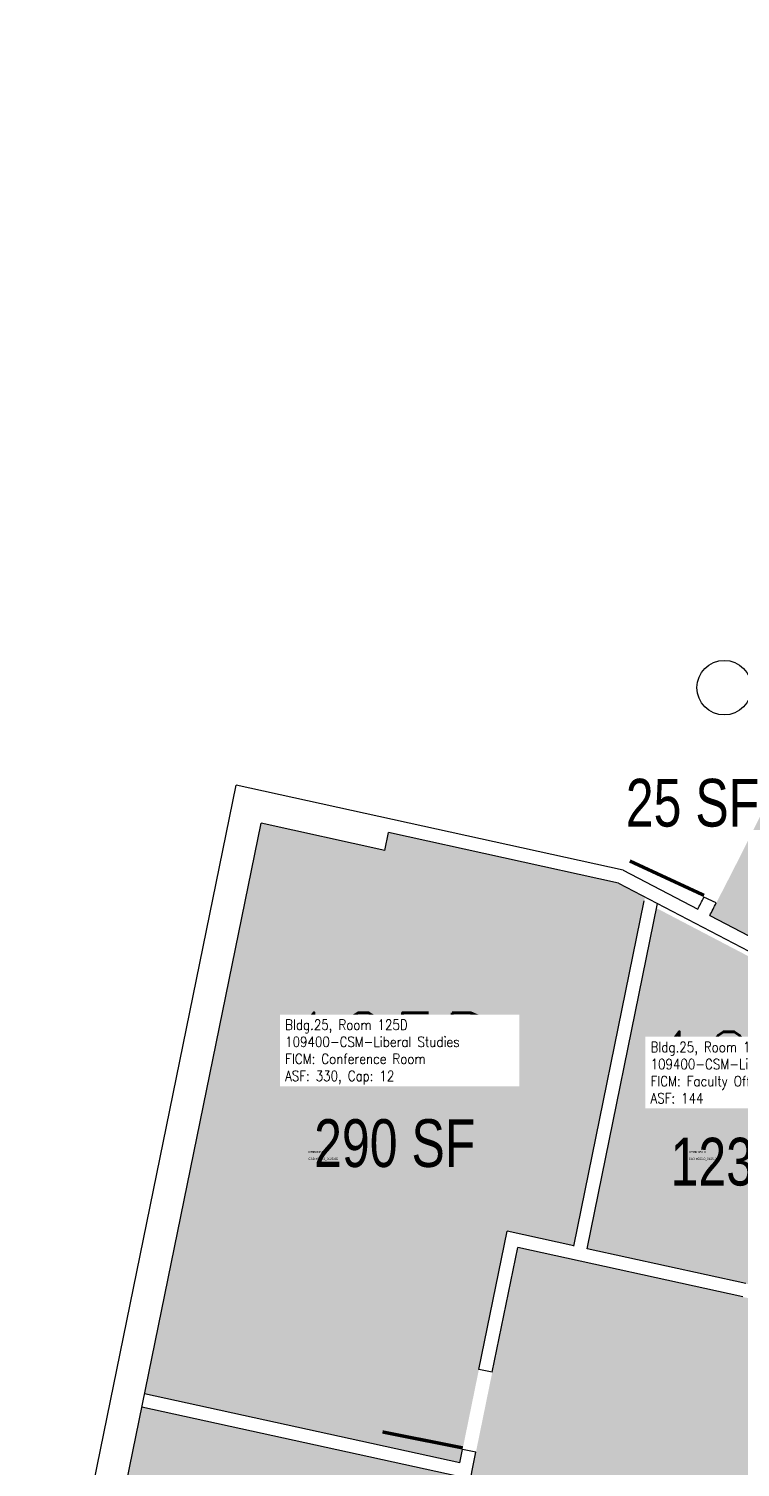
# Model space of a CAD drawing. Header units: inches. Extents: x -325 to 881, y 0 to 3497.
# Drawn here: x -325 to -12, y 404 to 1036 of the extents above; entities that cross this region are included whole.
import ezdxf
from ezdxf.enums import TextEntityAlignment as Align

# ---------------------------------------------------------------- set-up
doc = ezdxf.new("R2010")
doc.units = ezdxf.units.IN
doc.header["$LTSCALE"] = 10
doc.header["$MEASUREMENT"] = 0
for name, color, linetype in [('A-DOOR', 2, 'CONTINUOUS'), ('A-IDEN-CNUM', 7, 'CONTINUOUS'), ('A-IDEN-RNUM', 7, 'CONTINUOUS'), ('A-IDEN-SNUM', 4, 'CONTINUOUS'), ('A-IDEN-VNUM', 4, 'CONTINUOUS'), ('A-WALL', 5, 'CONTINUOUS'), ('AREA-TEXT', 3, 'CONTINUOUS'), ('Rooms-Category-Color', 7, 'CONTINUOUS'), ('Rooms-College-Color', 7, 'CONTINUOUS'), ('Rooms-Department-Color', 7, 'CONTINUOUS'), ('Rooms-Division-Color', 7, 'CONTINUOUS'), ('Rooms-Information', 7, 'CONTINUOUS')]:
    doc.layers.add(name, color=color, linetype=linetype)
doc.styles.add('AREA', font='arial.ttf', dxfattribs={"width": 0.75, "height": 24})
doc.styles.add('ROOMSNUMBER', font='txt', dxfattribs={"height": 0.03})
doc.styles.add('ROOMVNUMBER', font='simplex.shx', dxfattribs={"width": 0.85})

msp = doc.modelspace()

# ---------------------------------------------------------------- hatches: boundary and pattern name
at = {"layer": 'Rooms-Category-Color', "true_color": 0xadadad}
h = msp.add_hatch(color=253, dxfattribs=at)
edge = h.paths.add_edge_path()
edge.add_line((125.2256472855806, 637.7574656791985), (1.332226272672415, 698.5395680889487))
edge.add_arc((-2305.089007922593, 1834.524642778284), 2570.999999895711, 332.47323414812644, 333.7783019877229, ccw=False)
edge.add_line((-25.13898717239499, 646.3037448199466), (97.13950164243579, 582.3348858933896))
edge.add_arc((-2305.089007777101, 1834.524642533836), 2708.99999964992, 329.7230405341868, 332.46869360911535, ccw=False)
edge.add_line((34.39897107705474, 468.6999850831926), (-109.616141885519, 500.3077602675185))
edge.add_line((-109.616141885519, 500.3077602675185), (-143.3523008488119, 335.2154794977978))
edge.add_line((-143.3523008488119, 335.2154794977978), (-8.862021557986736, 228.84973056335))
edge.add_arc((-2276.852421545545, 1812.192876046204), 2765.999994718594, 325.0801038526055, 329.9985655171372)
edge.add_line((118.5392145887017, 429.1329061528668), (113.3037470765412, 432.0648166369647))
edge.add_arc((-2276.852428065748, 1812.192881163491), 2760.000002910245, 329.9969301754909, 330.3646981617803)
edge.add_arc((-2276.852425370182, 1812.192878221722), 2759.999999112646, 330.364698187191, 331.0049865564031)
edge.add_line((137.2144114896655, 474.3284223536029), (169.294850282371, 457.947885286063))
edge.add_arc((-2276.852426017897, 1812.192878720146), 2795.999999927129, 331.0300489847792, 335.322866785437)
edge.add_line((263.8025277927518, 644.8504245663062), (218.4369051977992, 665.8596072429791))
edge.add_arc((-2305.089008503356, 1834.524643009932), 2781.000000529561, 335.1507680688179, 353.4686771261349)
edge.add_line((457.8618026934564, 1518.195988202468), (362.0307200364769, 1525.17474960722))
edge.add_arc((-2305.089038970495, 1834.52464684194), 2685.000031248517, 352.1032518630827, 353.38402508669355, ccw=False)
edge.add_line((354.4498415440321, 1465.636979880743), (290.1409801952541, 1475.106920868158))
edge.add_arc((-2305.089008024933, 1834.524642925533), 2619.99996005463, 349.884295059514, 352.11516703823855, ccw=False)
edge.add_line((274.1832477338612, 1374.356824234128), (338.5186968818307, 1364.88296799548))
edge.add_arc((-2305.089007145734, 1834.5246419502), 2684.999999014689, 349.7174347496138, 349.9263988802712, ccw=False)
edge.add_line((336.7882829904556, 1355.24457917735), (360.4028286114335, 1350.960511556827))
edge.add_arc((-2305.089007928386, 1834.524642872849), 2708.999999954935, 333.78284252823477, 349.71743473298585, ccw=False)
at = {"layer": 'Rooms-Category-Color', "true_color": 0xfa9ba3}
msp.add_hatch(color=241, dxfattribs=at).paths.add_polyline_path([(-135.0982892252505, 405.5761111658067), (-114.2758822292089, 507.4732674462721), (-84.97025493532419, 501.0414030365646), (-53.62556198984385, 654.4307338781655), (-65.30850907042623, 660.5425594495609), (-166.4897874779999, 682.7493613595143), (-168.0924352370203, 674.9065961558372), (-222.5493865571916, 686.8585574962199), (-273.8076843693852, 436.0194116514176)])
h = msp.add_hatch(color=241, dxfattribs=at)
edge = h.paths.add_edge_path()
edge.add_arc((-2305.089008184441, 1834.524642799107), 2703.000000132732, 329.8155927441813, 332.2993977341043)
edge.add_line((88.116754822433, 578.0314368372783), (-48.50804145634174, 649.5054335910827))
edge.add_line((-48.50804145634174, 649.5054335910827), (-79.10912948101759, 499.7550301551819))
edge.add_line((-79.10912948101759, 499.7550301551819), (31.41572018712759, 475.4975440939888))
h = msp.add_hatch(color=241, dxfattribs=at)
edge = h.paths.add_edge_path()
edge.add_line((-161.3763164877892, 345.8242928646505), (-147.9122629724443, 342.8692642841488))
edge.add_line((-147.9122629724443, 342.8692642841488), (-144.7063146606088, 358.557989272289))
edge.add_line((-144.7063146606088, 358.557989272289), (-136.299674347043, 399.6969768293202))
edge.add_line((-136.299674347043, 399.6969768293202), (-275.0090694911778, 430.1402773065493))
edge.add_line((-275.0090694911778, 430.1402773065493), (-291.8284612633288, 347.8323965063319))
edge.add_line((-291.8284612633288, 347.8323965063319), (-299.647202655673, 349.5484179127961))
edge.add_line((-299.647202655673, 349.5484179127961), (-315.4118324741721, 272.4021519944072))
edge.add_line((-315.4118324741721, 272.4021519944072), (-252.3757820650935, 222.5481644282117))
edge.add_arc((-2276.852426495665, 1812.192879267328), 2574.000000633412, 321.8605478107312, 322.9249016555545)
edge.add_arc((-2276.852424996812, 1812.192876788234), 2573.999997943008, 322.9249016794686, 323.4089117668956)
edge.add_arc((-2276.85242606535, 1812.192878878079), 2574.000000046704, 323.4089117437235, 325.2717535923363)
at = {"layer": 'Rooms-College-Color', "true_color": 0xadadad}
h = msp.add_hatch(color=253, dxfattribs=at)
edge = h.paths.add_edge_path()
edge.add_line((125.2256472855806, 637.7574656791985), (1.332226272672415, 698.5395680889487))
edge.add_arc((-2305.089007922593, 1834.524642778284), 2570.999999895711, 332.47323414812644, 333.7783019877229, ccw=False)
edge.add_line((-25.13898717239499, 646.3037448199466), (97.13950164243579, 582.3348858933896))
edge.add_arc((-2305.089007777101, 1834.524642533836), 2708.99999964992, 329.7230405341868, 332.46869360911535, ccw=False)
edge.add_line((34.39897107705474, 468.6999850831926), (-109.616141885519, 500.3077602675185))
edge.add_line((-109.616141885519, 500.3077602675185), (-143.3523008488119, 335.2154794977978))
edge.add_line((-143.3523008488119, 335.2154794977978), (-8.862021557986736, 228.84973056335))
edge.add_arc((-2276.852421545545, 1812.192876046204), 2765.999994718594, 325.0801038526055, 329.9985655171372)
edge.add_line((118.5392145887017, 429.1329061528668), (113.3037470765412, 432.0648166369647))
edge.add_arc((-2276.852428065748, 1812.192881163491), 2760.000002910245, 329.9969301754909, 330.3646981617803)
edge.add_arc((-2276.852425370182, 1812.192878221722), 2759.999999112646, 330.364698187191, 331.0049865564031)
edge.add_line((137.2144114896655, 474.3284223536029), (169.294850282371, 457.947885286063))
edge.add_arc((-2276.852426017897, 1812.192878720146), 2795.999999927129, 331.0300489847792, 335.322866785437)
edge.add_line((263.8025277927518, 644.8504245663062), (218.4369051977992, 665.8596072429791))
edge.add_arc((-2305.089008503356, 1834.524643009932), 2781.000000529561, 335.1507680688179, 353.4686771261349)
edge.add_line((457.8618026934564, 1518.195988202468), (362.0307200364769, 1525.17474960722))
edge.add_arc((-2305.089038970495, 1834.52464684194), 2685.000031248517, 352.1032518630827, 353.38402508669355, ccw=False)
edge.add_line((354.4498415440321, 1465.636979880743), (290.1409801952541, 1475.106920868158))
edge.add_arc((-2305.089008024933, 1834.524642925533), 2619.99996005463, 349.884295059514, 352.11516703823855, ccw=False)
edge.add_line((274.1832477338612, 1374.356824234128), (338.5186968818307, 1364.88296799548))
edge.add_arc((-2305.089007145734, 1834.5246419502), 2684.999999014689, 349.7174347496138, 349.9263988802712, ccw=False)
edge.add_line((336.7882829904556, 1355.24457917735), (360.4028286114335, 1350.960511556827))
edge.add_arc((-2305.089007928386, 1834.524642872849), 2708.999999954935, 333.78284252823477, 349.71743473298585, ccw=False)
at = {"layer": 'Rooms-College-Color', "true_color": 0xffe090}
msp.add_hatch(color=41, dxfattribs=at).paths.add_polyline_path([(-135.0982892252505, 405.5761111658067), (-114.2758822292089, 507.4732674462721), (-84.97025493532419, 501.0414030365646), (-53.62556198984385, 654.4307338781655), (-65.30850907042623, 660.5425594495609), (-166.4897874779999, 682.7493613595143), (-168.0924352370203, 674.9065961558372), (-222.5493865571916, 686.8585574962199), (-273.8076843693852, 436.0194116514176)])
h = msp.add_hatch(color=41, dxfattribs=at)
edge = h.paths.add_edge_path()
edge.add_arc((-2305.089008184441, 1834.524642799107), 2703.000000132732, 329.8155927441813, 332.2993977341043)
edge.add_line((88.116754822433, 578.0314368372783), (-48.50804145634174, 649.5054335910827))
edge.add_line((-48.50804145634174, 649.5054335910827), (-79.10912948101759, 499.7550301551819))
edge.add_line((-79.10912948101759, 499.7550301551819), (31.41572018712759, 475.4975440939888))
h = msp.add_hatch(color=41, dxfattribs=at)
edge = h.paths.add_edge_path()
edge.add_line((-161.3763164877892, 345.8242928646505), (-147.9122629724443, 342.8692642841488))
edge.add_line((-147.9122629724443, 342.8692642841488), (-144.7063146606088, 358.557989272289))
edge.add_line((-144.7063146606088, 358.557989272289), (-136.299674347043, 399.6969768293202))
edge.add_line((-136.299674347043, 399.6969768293202), (-275.0090694911778, 430.1402773065493))
edge.add_line((-275.0090694911778, 430.1402773065493), (-291.8284612633288, 347.8323965063319))
edge.add_line((-291.8284612633288, 347.8323965063319), (-299.647202655673, 349.5484179127961))
edge.add_line((-299.647202655673, 349.5484179127961), (-315.4118324741721, 272.4021519944072))
edge.add_line((-315.4118324741721, 272.4021519944072), (-252.3757820650935, 222.5481644282117))
edge.add_arc((-2276.852426495665, 1812.192879267328), 2574.000000633412, 321.8605478107312, 322.9249016555545)
edge.add_arc((-2276.852424996812, 1812.192876788234), 2573.999997943008, 322.9249016794686, 323.4089117668956)
edge.add_arc((-2276.85242606535, 1812.192878878079), 2574.000000046704, 323.4089117437235, 325.2717535923363)
at = {"layer": 'Rooms-Department-Color', "true_color": 0xacacac}
h = msp.add_hatch(color=253, dxfattribs=at)
edge = h.paths.add_edge_path()
edge.add_line((125.2256472855806, 637.7574656791985), (1.332226272672415, 698.5395680889487))
edge.add_arc((-2305.089007922593, 1834.524642778284), 2570.999999895711, 332.47323414812644, 333.7783019877229, ccw=False)
edge.add_line((-25.13898717239499, 646.3037448199466), (97.13950164243579, 582.3348858933896))
edge.add_arc((-2305.089007777101, 1834.524642533836), 2708.99999964992, 329.7230405341868, 332.46869360911535, ccw=False)
edge.add_line((34.39897107705474, 468.6999850831926), (-109.616141885519, 500.3077602675185))
edge.add_line((-109.616141885519, 500.3077602675185), (-143.3523008488119, 335.2154794977978))
edge.add_line((-143.3523008488119, 335.2154794977978), (-8.862021557986736, 228.84973056335))
edge.add_arc((-2276.852421545545, 1812.192876046204), 2765.999994718594, 325.0801038526055, 329.9985655171372)
edge.add_line((118.5392145887017, 429.1329061528668), (113.3037470765412, 432.0648166369647))
edge.add_arc((-2276.852428065748, 1812.192881163491), 2760.000002910245, 329.9969301754909, 330.3646981617803)
edge.add_arc((-2276.852425370182, 1812.192878221722), 2759.999999112646, 330.364698187191, 331.0049865564031)
edge.add_line((137.2144114896655, 474.3284223536029), (169.294850282371, 457.947885286063))
edge.add_arc((-2276.852426017897, 1812.192878720146), 2795.999999927129, 331.0300489847792, 335.322866785437)
edge.add_line((263.8025277927518, 644.8504245663062), (218.4369051977992, 665.8596072429791))
edge.add_arc((-2305.089008503356, 1834.524643009932), 2781.000000529561, 335.1507680688179, 353.4686771261349)
edge.add_line((457.8618026934564, 1518.195988202468), (362.0307200364769, 1525.17474960722))
edge.add_arc((-2305.089038970495, 1834.52464684194), 2685.000031248517, 352.1032518630827, 353.38402508669355, ccw=False)
edge.add_line((354.4498415440321, 1465.636979880743), (290.1409801952541, 1475.106920868158))
edge.add_arc((-2305.089008024933, 1834.524642925533), 2619.99996005463, 349.884295059514, 352.11516703823855, ccw=False)
edge.add_line((274.1832477338612, 1374.356824234128), (338.5186968818307, 1364.88296799548))
edge.add_arc((-2305.089007145734, 1834.5246419502), 2684.999999014689, 349.7174347496138, 349.9263988802712, ccw=False)
edge.add_line((336.7882829904556, 1355.24457917735), (360.4028286114335, 1350.960511556827))
edge.add_arc((-2305.089007928386, 1834.524642872849), 2708.999999954935, 333.78284252823477, 349.71743473298585, ccw=False)
at = {"layer": 'Rooms-Department-Color', "true_color": 0xffe090}
msp.add_hatch(color=41, dxfattribs=at).paths.add_polyline_path([(-135.0982892252505, 405.5761111658067), (-114.2758822292089, 507.4732674462721), (-84.97025493532419, 501.0414030365646), (-53.62556198984385, 654.4307338781655), (-65.30850907042623, 660.5425594495609), (-166.4897874779999, 682.7493613595143), (-168.0924352370203, 674.9065961558372), (-222.5493865571916, 686.8585574962199), (-273.8076843693852, 436.0194116514176)])
h = msp.add_hatch(color=41, dxfattribs=at)
edge = h.paths.add_edge_path()
edge.add_arc((-2305.089008184441, 1834.524642799107), 2703.000000132732, 329.8155927441813, 332.2993977341043)
edge.add_line((88.116754822433, 578.0314368372783), (-48.50804145634174, 649.5054335910827))
edge.add_line((-48.50804145634174, 649.5054335910827), (-79.10912948101759, 499.7550301551819))
edge.add_line((-79.10912948101759, 499.7550301551819), (31.41572018712759, 475.4975440939888))
h = msp.add_hatch(color=41, dxfattribs=at)
edge = h.paths.add_edge_path()
edge.add_line((-161.3763164877892, 345.8242928646505), (-147.9122629724443, 342.8692642841488))
edge.add_line((-147.9122629724443, 342.8692642841488), (-144.7063146606088, 358.557989272289))
edge.add_line((-144.7063146606088, 358.557989272289), (-136.299674347043, 399.6969768293202))
edge.add_line((-136.299674347043, 399.6969768293202), (-275.0090694911778, 430.1402773065493))
edge.add_line((-275.0090694911778, 430.1402773065493), (-291.8284612633288, 347.8323965063319))
edge.add_line((-291.8284612633288, 347.8323965063319), (-299.647202655673, 349.5484179127961))
edge.add_line((-299.647202655673, 349.5484179127961), (-315.4118324741721, 272.4021519944072))
edge.add_line((-315.4118324741721, 272.4021519944072), (-252.3757820650935, 222.5481644282117))
edge.add_arc((-2276.852426495665, 1812.192879267328), 2574.000000633412, 321.8605478107312, 322.9249016555545)
edge.add_arc((-2276.852424996812, 1812.192876788234), 2573.999997943008, 322.9249016794686, 323.4089117668956)
edge.add_arc((-2276.85242606535, 1812.192878878079), 2574.000000046704, 323.4089117437235, 325.2717535923363)
at = {"layer": 'Rooms-Division-Color', "true_color": 0xadadad}
h = msp.add_hatch(color=253, dxfattribs=at)
edge = h.paths.add_edge_path()
edge.add_line((125.2256472855806, 637.7574656791985), (1.332226272672415, 698.5395680889487))
edge.add_arc((-2305.089007922593, 1834.524642778284), 2570.999999895711, 332.47323414812644, 333.7783019877229, ccw=False)
edge.add_line((-25.13898717239499, 646.3037448199466), (97.13950164243579, 582.3348858933896))
edge.add_arc((-2305.089007777101, 1834.524642533836), 2708.99999964992, 329.7230405341868, 332.46869360911535, ccw=False)
edge.add_line((34.39897107705474, 468.6999850831926), (-109.616141885519, 500.3077602675185))
edge.add_line((-109.616141885519, 500.3077602675185), (-143.3523008488119, 335.2154794977978))
edge.add_line((-143.3523008488119, 335.2154794977978), (-8.862021557986736, 228.84973056335))
edge.add_arc((-2276.852421545545, 1812.192876046204), 2765.999994718594, 325.0801038526055, 329.9985655171372)
edge.add_line((118.5392145887017, 429.1329061528668), (113.3037470765412, 432.0648166369647))
edge.add_arc((-2276.852428065748, 1812.192881163491), 2760.000002910245, 329.9969301754909, 330.3646981617803)
edge.add_arc((-2276.852425370182, 1812.192878221722), 2759.999999112646, 330.364698187191, 331.0049865564031)
edge.add_line((137.2144114896655, 474.3284223536029), (169.294850282371, 457.947885286063))
edge.add_arc((-2276.852426017897, 1812.192878720146), 2795.999999927129, 331.0300489847792, 335.322866785437)
edge.add_line((263.8025277927518, 644.8504245663062), (218.4369051977992, 665.8596072429791))
edge.add_arc((-2305.089008503356, 1834.524643009932), 2781.000000529561, 335.1507680688179, 353.4686771261349)
edge.add_line((457.8618026934564, 1518.195988202468), (362.0307200364769, 1525.17474960722))
edge.add_arc((-2305.089038970495, 1834.52464684194), 2685.000031248517, 352.1032518630827, 353.38402508669355, ccw=False)
edge.add_line((354.4498415440321, 1465.636979880743), (290.1409801952541, 1475.106920868158))
edge.add_arc((-2305.089008024933, 1834.524642925533), 2619.99996005463, 349.884295059514, 352.11516703823855, ccw=False)
edge.add_line((274.1832477338612, 1374.356824234128), (338.5186968818307, 1364.88296799548))
edge.add_arc((-2305.089007145734, 1834.5246419502), 2684.999999014689, 349.7174347496138, 349.9263988802712, ccw=False)
edge.add_line((336.7882829904556, 1355.24457917735), (360.4028286114335, 1350.960511556827))
edge.add_arc((-2305.089007928386, 1834.524642872849), 2708.999999954935, 333.78284252823477, 349.71743473298585, ccw=False)
at = {"layer": 'Rooms-Division-Color', "true_color": 0xffe090}
msp.add_hatch(color=41, dxfattribs=at).paths.add_polyline_path([(-135.0982892252505, 405.5761111658067), (-114.2758822292089, 507.4732674462721), (-84.97025493532419, 501.0414030365646), (-53.62556198984385, 654.4307338781655), (-65.30850907042623, 660.5425594495609), (-166.4897874779999, 682.7493613595143), (-168.0924352370203, 674.9065961558372), (-222.5493865571916, 686.8585574962199), (-273.8076843693852, 436.0194116514176)])
h = msp.add_hatch(color=41, dxfattribs=at)
edge = h.paths.add_edge_path()
edge.add_arc((-2305.089008184441, 1834.524642799107), 2703.000000132732, 329.8155927441813, 332.2993977341043)
edge.add_line((88.116754822433, 578.0314368372783), (-48.50804145634174, 649.5054335910827))
edge.add_line((-48.50804145634174, 649.5054335910827), (-79.10912948101759, 499.7550301551819))
edge.add_line((-79.10912948101759, 499.7550301551819), (31.41572018712759, 475.4975440939888))
h = msp.add_hatch(color=41, dxfattribs=at)
edge = h.paths.add_edge_path()
edge.add_line((-161.3763164877892, 345.8242928646505), (-147.9122629724443, 342.8692642841488))
edge.add_line((-147.9122629724443, 342.8692642841488), (-144.7063146606088, 358.557989272289))
edge.add_line((-144.7063146606088, 358.557989272289), (-136.299674347043, 399.6969768293202))
edge.add_line((-136.299674347043, 399.6969768293202), (-275.0090694911778, 430.1402773065493))
edge.add_line((-275.0090694911778, 430.1402773065493), (-291.8284612633288, 347.8323965063319))
edge.add_line((-291.8284612633288, 347.8323965063319), (-299.647202655673, 349.5484179127961))
edge.add_line((-299.647202655673, 349.5484179127961), (-315.4118324741721, 272.4021519944072))
edge.add_line((-315.4118324741721, 272.4021519944072), (-252.3757820650935, 222.5481644282117))
edge.add_arc((-2276.852426495665, 1812.192879267328), 2574.000000633412, 321.8605478107312, 322.9249016555545)
edge.add_arc((-2276.852424996812, 1812.192876788234), 2573.999997943008, 322.9249016794686, 323.4089117668956)
edge.add_arc((-2276.85242606535, 1812.192878878079), 2574.000000046704, 323.4089117437235, 325.2717535923363)

# ---------------------------------------------------------------- linework, layer by layer
at = {"layer": 'A-DOOR'}
for points in [[(-27.64860106632113, 655.1477618291974, 1.5, 1.5, 0), (-60.31701143458486, 670.2730705300346, 0, 0, 0), (-60.63212203234434, 669.5924786394462, 0, 0, -0.414213562373095), (-12.83840296044946, 687.1355803236365, 0, 0, -0.414213562373095)], [(-133.7847964502871, 412.1861270293593, 1.5, 1.5, 0), (-169.0944162234664, 419.2025898909196, 0, 0, 0), (-169.2405925355852, 418.466972803697, 0, 0, -0.414213562373095), (-126.9145098924637, 446.7601297348738, 0, 0, -0.414213562373095)]]:
    msp.add_lwpolyline(points, format="xyseb", dxfattribs=at)
at = {"layer": 'A-WALL'}
for p, q in [((-324.7209212891757, 256.8154677841812), (-233.425220489502, 703.5828513493761)), ((-63.23837789520621, 666.2310254154727), (-233.425220489502, 703.5828513493761)), ((-291.8284612633288, 347.8323964895681), (-222.5493865571916, 686.8585574962199)), ((-168.092435259372, 674.9065961474553), (-222.5493865571916, 686.8585574962199)), ((-168.092435259372, 674.9065961474553), (-166.4897874779999, 682.7493613595143)), ((-65.30850904807448, 660.5425594216213), (-166.4897874779999, 682.7493613595143)), ((-63.23837789520621, 666.2310254154727), (-30.45710731297731, 649.081807276234)), ((-65.30850904807448, 660.5425594216213), (89.04208943992853, 579.7954735429958)), ((-84.98764768615365, 500.9562893556431), (-53.97153070941567, 652.7376910960302)), ((-79.10912948101759, 499.7550301356241), (-48.09301249310374, 651.5364318704233)), ((-22.26750067993999, 651.8298530839384), (-27.7176201492548, 654.3532308312133)), ((-25.1406509578228, 646.300552373752), (97.13783761113882, 582.3316935840994)), ((-126.6915024742484, 446.7158153532073), (-114.2758822292089, 507.4732674462721)), ((-84.97025493532419, 501.0414030365646), (-114.2758822292089, 507.4732674462721)), ((-120.8064795546234, 445.5463877459988), (-109.616141885519, 500.3077602675185)), ((-10.56496228650212, 478.5684625357389), (-109.616141885519, 500.3077602675185)), ((-9.307577434927225, 484.4353062724695), (-79.10912946984172, 499.7550301523879)), ((-120.8064795546234, 445.5463877459988), (-126.6915024742484, 446.7158153532073)), ((-136.299674347043, 399.6969768293202), (-275.0090694911778, 430.1402772925794)), ((-135.0982892252505, 405.5761111658067), (-273.8076843693852, 436.0194116514176)), ((-135.0982892252505, 405.5761111686006), (-133.8991634510458, 411.4441890176386)), ((-128.0141405537724, 410.2747614048421), (-133.8991634510458, 411.4441890176386)), ((-131.6210944242775, 392.6236635502428), (-128.0141405537724, 410.2747614048421))]:
    msp.add_line(p, q, dxfattribs=at)
msp.add_circle((-18.77810112386942, 746.4959497042), 12, dxfattribs=at)
for radius, start, end in [(2565, 332.4733622321833, 332.6060643184809), (2571, 332.4732341371042, 332.6120193177791)]:
    msp.add_arc((-2305.089007973671, 1834.524642879143), radius, start, end, dxfattribs=at)

# ---------------------------------------------------------------- texts
at = {"layer": 'A-IDEN-CNUM', "style": 'ROOMSNUMBER'}
for s, p in [('CAD #025-0_0125-0D', (-201.6609846130013, 538.8211673945189)), ('CAD #025-0_0125-0E', (-34.37487326189876, 538.8211673973128))]:
    msp.add_text(s, height=0.96, dxfattribs=at).set_placement(p)
at = {"layer": 'A-IDEN-RNUM', "style": 'ROOMSNUMBER'}
for s, p in [('0125-D0', (-201.6609846130013, 541.8211673945189)), ('0125-E0', (-34.37487326189876, 541.8211673973128))]:
    msp.add_text(s, height=0.96, dxfattribs=at).set_placement(p)
at = {"layer": 'A-IDEN-SNUM', "style": 'ROOMSNUMBER'}
for s, p in [('02500125D0', (-201.6609846130013, 541.8211673945189)), ('02500125E0', (-34.37487326189876, 541.8211673973128))]:
    msp.add_text(s, height=0.96, dxfattribs=at).set_placement(p)
at = {"layer": 'A-IDEN-VNUM', "style": 'ROOMVNUMBER', "width": 0.85}
for s, p in [('125D', (-211.9296490652559, 572.0009010843933)), ('125E', (-51.16962182988207, 563.6981036509387))]:
    msp.add_text(s, height=31.5, rotation=359.9999999999868, dxfattribs=at).set_placement(p)
at = {"layer": 'AREA-TEXT', "style": 'AREA', "width": 0.75}
for s, p in [('25 SF', (-32.72066853940487, 695.8908746317029)), ('290 SF', (-163.7166231796145, 546.2173343310133)), ('123 SF', (-6.909879639744759, 538.0605108407326))]:
    msp.add_text(s, height=21, dxfattribs=at).set_placement(p, align=Align.MIDDLE_CENTER)

# ---------------------------------------------------------------- next in the draw order: texts
at = {"layer": 'Rooms-Information', "char_height": 4.5, "width": 100.8, "attachment_point": 7, "style": 'ROOMVNUMBER', "bg_fill": 3, "box_fill_scale": 1.5, "bg_fill_color": 256, "bg_fill_true_color": 13158600, "bg_fill_transparency": 0}
for s, insert in [('Bldg.25, Room 125D^M^J109400-CSM-Liberal Studies^M^JFICM: Conference Room^M^JASF: 330, Cap: 12', (-211.9296490652559, 572.0009010843933)), ('Bldg.25, Room 125E^M^J109400-CSM-Liberal Studies^M^JFICM: Faculty Office^M^JASF: 144', (-51.16962182988207, 563.6981036509387))]:
    msp.add_mtext(s, dxfattribs=dict(at, insert=insert))

doc.saveas('drawing.dxf')
